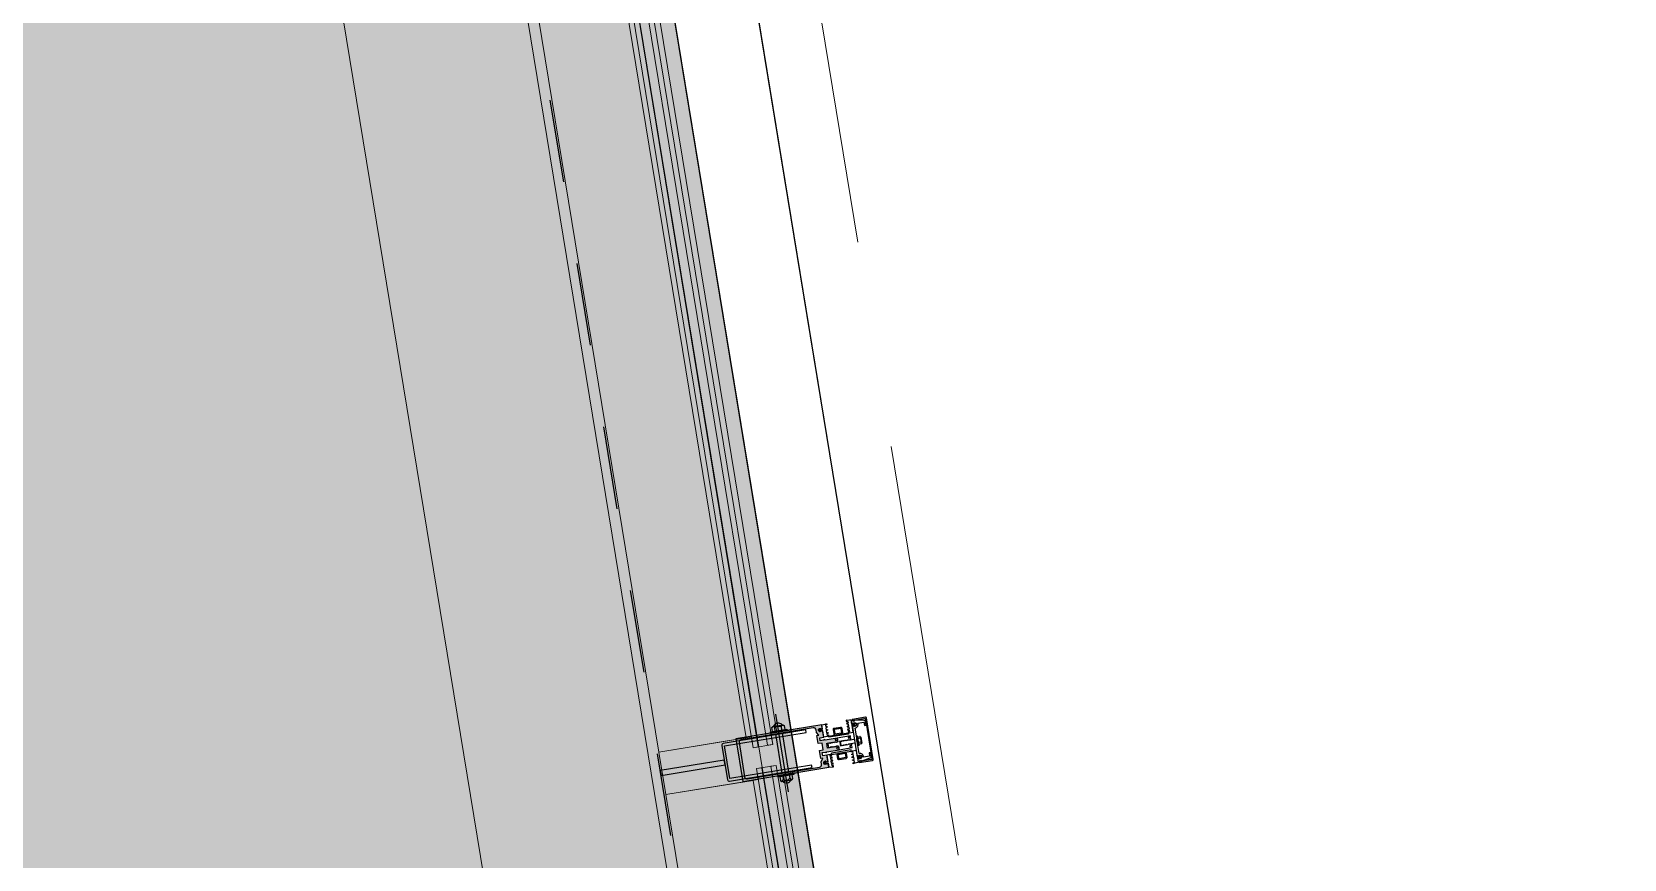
# Model space of a CAD drawing. Header units: metres. Extents: x 2 to 659295185, y -28 to 1124222152.
# Drawn here: x 655632.008 to 655633.931, y 1126450.822 to 1126451.821 of the extents above; entities that cross this region are included whole.
import ezdxf

# ---------------------------------------------------------------- set-up
doc = ezdxf.new("R2010")
doc.units = ezdxf.units.M
doc.header["$MEASUREMENT"] = 0
for name, pattern in [('CCSM_XREF ESTRUCTURA15$0$ACAD_ISO02W100', [15, 12, -3]), ('CCSM_XREF ESTRUCTURA15$0$ACAD_ISO08W100', [36, 24, -3, 6, -3]), ('CCSM_XREF ESTRUCTURA15$0$CENTER', [2, 1.25, -0.25, 0.25, -0.25]), ('CCSM_XREF ESTRUCTURA15$0$DASHED', [0.75, 0.5, -0.25]), ('DASHDOT', [1, 0.5, -0.25, 0, -0.25])]:
    doc.linetypes.add(name, pattern=pattern)
for name, color, linetype in [('CCSM_C1_CUERPO D.dwg 19-03-12$0$A-BROCAL', 8, 'CONTINUOUS'), ('CCSM_C1_CUERPO D.dwg 19-03-12$0$A-ESTRUCTURA DE FACHADA DE VIDRIO', 5, 'CONTINUOUS'), ('CCSM_C1_CUERPO D.dwg 19-03-12$0$A-VIDRIO', 135, 'CONTINUOUS'), ('CCSM_C1_CUERPO EL$0$A-AREAS COMERCIALES', 151, 'CONTINUOUS'), ('CCSM_XREF ESTRUCTURA15$0$1. ESTRUCTURA PROPUESTA', 3, 'CONTINUOUS'), ('CCSM_XREF ESTRUCTURA15$0$A-BROCAL', 8, 'CONTINUOUS'), ('CCSM_XREF ESTRUCTURA15$0$ALUMINIO', 26, 'CONTINUOUS'), ('CCSM_XREF ESTRUCTURA15$0$cl', 1, 'CCSM_XREF ESTRUCTURA15$0$CENTER'), ('CCSM_XREF ESTRUCTURA15$0$EJES', 3, 'CCSM_XREF ESTRUCTURA15$0$ACAD_ISO08W100'), ('CCSM_XREF ESTRUCTURA15$0$LAYER1', 1, 'CONTINUOUS'), ('CCSM_XREF ESTRUCTURA15$0$LAYER4', 5, 'CONTINUOUS'), ('CCSM_XREF ESTRUCTURA15$0$METALICO', 5, 'CONTINUOUS'), ('CCSM_XREF ESTRUCTURA15$0$PROYECCION DE TECHO', 212, 'CONTINUOUS'), ('CCSM_XREF ESTRUCTURA15$0$VARIOS', 20, 'CONTINUOUS')]:
    doc.layers.add(name, color=color, linetype=linetype)
doc.layers.add('CCSM_C1_CUERPO D.dwg 19-03-12$0$VEGETACIÓN', color=7, linetype='CONTINUOUS', true_color=0x428500)
doc.layers.add('LOCALES ASIGNADOS', color=41, linetype='DASHDOT', lineweight=0)
pattern_1 = [(329.308451238, (-1.74908, -4.25296), (0.0412171804, -0.54709132384), [0.05715, -0.62865]), (274.30845124, (-1.7491, -4.25296), (0.5485208358, 0.19704611346), [0.04572, -0.50292]), (19.75945124, (-1.74564, -4.29855), (0.5897357616, -0.35004758223), [0.04857, -0.53427]), (325.49265124, (-1.5987, -4.2283), (0.00707447526, -0.8229292713), [0.085725, -0.942975]), (15.94405124, (-1.5981, -4.2969), (0.8477022361, -0.58277140046), [0.072855, -0.801405]), (270.49245124, (-1.5987, -4.2283), (0.8477011195, -0.5827727124), [0.06858, -0.75438]), (300.308451238, (-1.62395, -4.30967), (-0.2291857787, -0.49847933902), [0.05715, -0.62865]), (245.30845124, (-1.62395, -4.30967), (0.57527698422, -0.09358776406), [0.04572, -0.50292]), (350.75985124, (-1.64305, -4.3512), (0.3460922171, -0.59206566832), [0.04857, -0.53427]), (316.808451238, (-1.74908, -4.25296), (0.251823560087, 0.031886379613), [0, -0.496824, 0, -0.51054, 0, -0.504825]), (286.808451238, (-1.74908, -4.25296), (0.32900826904, -0.149206878947), [0, -0.291084, 0, -0.485394, 0, -0.192405]), (246.808451238, (-1.77656, -4.08527), (0.048835163688, -0.40419522367), [0, -0.1905, 0, -0.59436, 0, -0.78867]), (236.808451238, (-1.7889, -4.01008), (0.14715442583, -0.426197633), [0, -0.24765, 0, -0.394716, 0, -0.56007])]

# ---------------------------------------------------------------- blocks, each defined once
blk = doc.blocks.new('CCSM_XREF ESTRUCTURA15$0$A$C1C286DAD')
at = {"layer": 'CCSM_XREF ESTRUCTURA15$0$ALUMINIO'}
h = blk.add_hatch(color=256, dxfattribs=at)
edge = h.paths.add_edge_path()
edge.add_line((16868, -3707), (16867.4, -3707.6))
edge.add_line((16867.4, -3707.6), (16867.9, -3708.2))
edge.add_line((16867.9, -3708.2), (16867.4, -3708.7))
edge.add_line((16867.4, -3708.7), (16867.9, -3709.2))
edge.add_line((16867.9, -3709.2), (16867.4, -3709.7))
edge.add_line((16867.4, -3709.7), (16867.9, -3710.2))
edge.add_line((16867.9, -3710.2), (16867.4, -3710.7))
edge.add_line((16867.4, -3710.7), (16867.9, -3711.2))
edge.add_line((16867.9, -3711.2), (16867.4, -3711.7))
edge.add_line((16867.4, -3711.7), (16867.9, -3712.2))
edge.add_line((16867.9, -3712.2), (16867.4, -3712.7))
edge.add_line((16867.4, -3712.7), (16867.9, -3713.3))
edge.add_line((16867.9, -3713.3), (16867.4, -3713.8))
edge.add_line((16867.4, -3713.8), (16867.9, -3714.3))
edge.add_line((16867.9, -3714.3), (16867.4, -3714.8))
edge.add_line((16867.4, -3714.8), (16867.9, -3715.3))
edge.add_line((16867.9, -3715.3), (16867.4, -3715.8))
edge.add_line((16867.4, -3715.8), (16867.9, -3716.3))
edge.add_line((16867.9, -3716.3), (16867.4, -3716.8))
edge.add_line((16867.4, -3716.8), (16867.9, -3717.3))
edge.add_line((16867.9, -3717.3), (16867.4, -3717.8))
edge.add_line((16867.4, -3717.8), (16867.9, -3718.3))
edge.add_line((16867.9, -3718.3), (16867.4, -3718.8))
edge.add_line((16867.4, -3718.8), (16867.9, -3719.3))
edge.add_line((16867.9, -3719.3), (16867.4, -3719.9))
edge.add_line((16867.4, -3719.9), (16868.1, -3720.5))
edge.add_line((16868.1, -3720.5), (16869, -3720.5))
edge.add_line((16869, -3720.5), (16869, -3718.2))
edge.add_line((16869, -3718.2), (16871, -3718.2))
edge.add_line((16871, -3718.2), (16871, -3720.5))
edge.add_line((16871, -3720.5), (16872, -3720.5))
edge.add_line((16872, -3720.5), (16872, -3705.5))
edge.add_line((16872, -3705.5), (16873, -3704.5))
edge.add_line((16873, -3704.5), (16872, -3703.5))
edge.add_line((16872, -3703.5), (16872, -3699.7))
edge.add_line((16872, -3699.7), (16875.8, -3699.7))
edge.add_line((16875.8, -3699.7), (16875.8, -3704.5))
edge.add_line((16875.8, -3704.5), (16883.3, -3704.5))
edge.add_line((16883.3, -3704.5), (16883.9, -3703.3))
edge.add_arc((16884.8, -3701.5), 2, -63.4349, 243.435, ccw=False)
edge.add_line((16885.7, -3703.3), (16886.3, -3704.5))
edge.add_line((16886.3, -3704.5), (16890.8, -3704.5))
edge.add_line((16890.8, -3704.5), (16890.8, -3599.5))
edge.add_line((16890.8, -3599.5), (16838.8, -3599.5))
edge.add_line((16838.8, -3599.5), (16838.8, -3704.5))
edge.add_line((16838.8, -3704.5), (16843.3, -3704.5))
edge.add_line((16843.3, -3704.5), (16843.9, -3703.3))
edge.add_arc((16844.8, -3701.5), 2, -63.4349, 243.435, ccw=False)
edge.add_line((16845.7, -3703.3), (16846.3, -3704.5))
edge.add_line((16846.3, -3704.5), (16853.8, -3704.5))
edge.add_line((16853.8, -3704.5), (16853.8, -3699.7))
edge.add_line((16853.8, -3699.7), (16857.6, -3699.7))
edge.add_line((16857.6, -3699.7), (16857.6, -3703.5))
edge.add_line((16857.6, -3703.5), (16856.6, -3704.5))
edge.add_line((16856.6, -3704.5), (16857.6, -3705.5))
edge.add_line((16857.6, -3705.5), (16857.6, -3720.5))
edge.add_line((16857.6, -3720.5), (16858.6, -3720.5))
edge.add_line((16858.6, -3720.5), (16858.6, -3718.2))
edge.add_line((16858.6, -3718.2), (16860.6, -3718.2))
edge.add_line((16860.6, -3718.2), (16860.6, -3720.5))
edge.add_line((16860.6, -3720.5), (16861.6, -3720.5))
edge.add_line((16861.6, -3720.5), (16862.3, -3719.9))
edge.add_line((16862.3, -3719.9), (16861.8, -3719.3))
edge.add_line((16861.8, -3719.3), (16862.3, -3718.8))
edge.add_line((16862.3, -3718.8), (16861.8, -3718.3))
edge.add_line((16861.8, -3718.3), (16862.3, -3717.8))
edge.add_line((16862.3, -3717.8), (16861.8, -3717.3))
edge.add_line((16861.8, -3717.3), (16862.3, -3716.8))
edge.add_line((16862.3, -3716.8), (16861.8, -3716.3))
edge.add_line((16861.8, -3716.3), (16862.3, -3715.8))
edge.add_line((16862.3, -3715.8), (16861.8, -3715.3))
edge.add_line((16861.8, -3715.3), (16862.3, -3714.8))
edge.add_line((16862.3, -3714.8), (16861.8, -3714.3))
edge.add_line((16861.8, -3714.3), (16862.3, -3713.8))
edge.add_line((16862.3, -3713.8), (16861.8, -3713.3))
edge.add_line((16861.8, -3713.3), (16862.3, -3712.7))
edge.add_line((16862.3, -3712.7), (16861.8, -3712.2))
edge.add_line((16861.8, -3712.2), (16862.3, -3711.7))
edge.add_line((16862.3, -3711.7), (16861.8, -3711.2))
edge.add_line((16861.8, -3711.2), (16862.3, -3710.7))
edge.add_line((16862.3, -3710.7), (16861.8, -3710.2))
edge.add_line((16861.8, -3710.2), (16862.3, -3709.7))
edge.add_line((16862.3, -3709.7), (16861.8, -3709.2))
edge.add_line((16861.8, -3709.2), (16862.3, -3708.7))
edge.add_line((16862.3, -3708.7), (16861.8, -3708.2))
edge.add_line((16861.8, -3708.2), (16862.3, -3707.6))
edge.add_line((16862.3, -3707.6), (16861.7, -3707))
edge.add_line((16861.7, -3707), (16868, -3707))
edge = h.paths.add_edge_path(flags=16)
edge.add_line((16840.8, -3605.5), (16840.8, -3693.7))
edge.add_arc((16843.8, -3693.7), 3, 180, 270)
edge.add_line((16843.8, -3696.7), (16846.8, -3696.7))
edge.add_line((16846.8, -3696.7), (16850.8, -3699.2))
edge.add_line((16850.8, -3699.2), (16850.8, -3696.7))
edge.add_line((16850.8, -3696.7), (16860.6, -3696.7))
edge.add_line((16860.6, -3696.7), (16860.6, -3701.5))
edge.add_line((16860.6, -3701.5), (16869, -3701.5))
edge.add_line((16869, -3701.5), (16869, -3696.7))
edge.add_line((16869, -3696.7), (16878.8, -3696.7))
edge.add_line((16878.8, -3696.7), (16878.8, -3699.2))
edge.add_line((16878.8, -3699.2), (16882.8, -3696.7))
edge.add_line((16882.8, -3696.7), (16885.8, -3696.7))
edge.add_arc((16885.8, -3693.7), 3, 270, 360)
edge.add_line((16888.8, -3693.7), (16888.8, -3605.5))
edge.add_arc((16885.8, -3605.5), 3, 0, 90)
edge.add_line((16885.8, -3602.5), (16843.8, -3602.5))
edge.add_arc((16843.8, -3605.5), 3, 90, 180)
h = blk.add_hatch(color=256, dxfattribs=at)
edge = h.paths.add_edge_path()
edge.add_arc((16840.8, -3756.8), 1.02, 180, 270, ccw=False)
edge.add_line((16839.8, -3756.8), (16839.8, -3744.6))
edge.add_line((16839.8, -3744.6), (16840.8, -3743.6))
edge.add_line((16840.8, -3743.6), (16839, -3741.8))
edge.add_line((16839, -3741.8), (16838.7, -3741.8))
edge.add_arc((16838.7, -3742.1), 0.3, 90, 180)
edge.add_line((16838.4, -3742.1), (16838.4, -3758.2))
edge.add_arc((16839.4, -3758.2), 1.02, 180, 270)
edge.add_line((16839.4, -3759.2), (16890.2, -3759.2))
edge.add_arc((16890.2, -3758.2), 1.02, 270, 360)
edge.add_line((16891.2, -3758.2), (16891.2, -3742.1))
edge.add_arc((16890.9, -3742.1), 0.3, 0, 90)
edge.add_line((16890.9, -3741.8), (16890.6, -3741.8))
edge.add_line((16890.6, -3741.8), (16888.8, -3743.6))
edge.add_line((16888.8, -3743.6), (16889.8, -3744.6))
edge.add_line((16889.8, -3744.6), (16889.8, -3756.8))
edge.add_arc((16888.8, -3756.8), 1.02, -90, 0, ccw=False)
edge.add_line((16888.8, -3757.8), (16840.8, -3757.8))
at = {"layer": 'CCSM_XREF ESTRUCTURA15$0$A-BROCAL', "elevation": -0.5}
for points in [[(-7240.3, 1793.3), (-6927.9, -3643.7), (-6901.2, -3667.1), (32631.6, -3667.2), (32657.6, -3643.9), (32971.9, 1807.7)], [(-7340.1, 1787.5), (-7025.4, -3691.3), (-7020, -3767.1), (32750.7, -3767.2), (32755.1, -3691), (33071.8, 1801.9)]]:
    blk.add_lwpolyline(points, dxfattribs=at)
at = {"layer": 'CCSM_XREF ESTRUCTURA15$0$ALUMINIO', "elevation": -0.5}
for points in [[(16868, -3707), (16867.4, -3707.6), (16867.9, -3708.2), (16867.4, -3708.7), (16867.9, -3709.2), (16867.4, -3709.7), (16867.9, -3710.2), (16867.4, -3710.7), (16867.9, -3711.2), (16867.4, -3711.7), (16867.9, -3712.2), (16867.4, -3712.7), (16867.9, -3713.3), (16867.4, -3713.8), (16867.9, -3714.3), (16867.4, -3714.8), (16867.9, -3715.3), (16867.4, -3715.8), (16867.9, -3716.3), (16867.4, -3716.8), (16867.9, -3717.3), (16867.4, -3717.8), (16867.9, -3718.3), (16867.4, -3718.8), (16867.9, -3719.3), (16867.4, -3719.9), (16868.1, -3720.5), (16869, -3720.5), (16869, -3718.2), (16871, -3718.2), (16871, -3720.5), (16872, -3720.5), (16872, -3705.5), (16873, -3704.5), (16872, -3703.5), (16872, -3699.7), (16875.8, -3699.7), (16875.8, -3704.5), (16883.3, -3704.5), (16883.9, -3703.3, -4.236068), (16885.7, -3703.3), (16886.3, -3704.5), (16890.8, -3704.5), (16890.8, -3599.5), (16838.8, -3599.5), (16838.8, -3704.5), (16843.3, -3704.5), (16843.9, -3703.3, -4.236068), (16845.7, -3703.3), (16846.3, -3704.5), (16853.8, -3704.5), (16853.8, -3699.7), (16857.6, -3699.7), (16857.6, -3703.5), (16856.6, -3704.5), (16857.6, -3705.5), (16857.6, -3720.5), (16858.6, -3720.5), (16858.6, -3718.2), (16860.6, -3718.2), (16860.6, -3720.5), (16861.6, -3720.5), (16862.3, -3719.9), (16861.8, -3719.3), (16862.3, -3718.8), (16861.8, -3718.3), (16862.3, -3717.8), (16861.8, -3717.3), (16862.3, -3716.8), (16861.8, -3716.3), (16862.3, -3715.8), (16861.8, -3715.3), (16862.3, -3714.8), (16861.8, -3714.3), (16862.3, -3713.8), (16861.8, -3713.3), (16862.3, -3712.7), (16861.8, -3712.2), (16862.3, -3711.7), (16861.8, -3711.2), (16862.3, -3710.7), (16861.8, -3710.2), (16862.3, -3709.7), (16861.8, -3709.2), (16862.3, -3708.7), (16861.8, -3708.2), (16862.3, -3707.6), (16861.7, -3707)], [(16840.8, -3605.5), (16840.8, -3693.7, 0.414214), (16843.8, -3696.7), (16846.8, -3696.7), (16850.8, -3699.2), (16850.8, -3696.7), (16860.6, -3696.7), (16860.6, -3701.5), (16869, -3701.5), (16869, -3696.7), (16878.8, -3696.7), (16878.8, -3699.2), (16882.8, -3696.7), (16885.8, -3696.7, 0.414214), (16888.8, -3693.7), (16888.8, -3605.5, 0.414214), (16885.8, -3602.5), (16843.8, -3602.5, 0.414214)], [(16840.8, -3757.8), (16840.8, -3757.8, -0.414214), (16839.8, -3756.8), (16839.8, -3744.6), (16840.8, -3743.6), (16839, -3741.8), (16838.7, -3741.8, 0.414214), (16838.4, -3742.1), (16838.4, -3758.2, 0.414214), (16839.4, -3759.2), (16890.2, -3759.2, 0.414214), (16891.2, -3758.2), (16891.2, -3742.1, 0.414214), (16890.9, -3741.8), (16890.6, -3741.8), (16888.8, -3743.6), (16889.8, -3744.6), (16889.8, -3756.8, -0.414214), (16888.8, -3757.8)], [(16847.8, -3740.6), (16846.6, -3741.9, -2.544495), (16843.4, -3741.9), (16842.1, -3740.6), (16840.9, -3740.6, 0.414214), (16839.9, -3741.6), (16839.9, -3742.6), (16840.9, -3743.6), (16839.9, -3744.6), (16842.1, -3755.8, 0.35857), (16844, -3757.4), (16848, -3757.4), (16848, -3755.4), (16844, -3755.4), (16844, -3747.9, 0.4818), (16849.4, -3743.6), (16863.8, -3743.6), (16864.8, -3742.6), (16865.9, -3743.6), (16880.3, -3743.6, 0.4818), (16885.7, -3747.9), (16885.7, -3755.4), (16881.7, -3755.4), (16881.7, -3757.4), (16885.7, -3757.4, 0.35857), (16887.6, -3755.8), (16889.8, -3744.6), (16888.8, -3743.6), (16889.8, -3742.6), (16889.8, -3741.6, 0.414214), (16888.8, -3740.6), (16887.6, -3740.6), (16886.3, -3741.9, -2.544495), (16883.1, -3741.9), (16881.8, -3740.6)]]:
    blk.add_lwpolyline(points, format="xyb", close=True, dxfattribs=at)
blk.add_lwpolyline([(16868, -3723), (16867.4, -3723.6), (16867.9, -3724.2), (16867.4, -3724.7), (16867.9, -3725.2), (16867.4, -3725.7), (16867.9, -3726.2), (16867.4, -3726.7), (16867.9, -3727.2), (16867.4, -3727.7), (16867.9, -3728.2), (16867.4, -3728.7), (16867.9, -3729.3), (16867.4, -3729.8), (16867.9, -3730.3), (16867.4, -3730.8), (16867.9, -3731.3), (16867.4, -3731.8), (16867.9, -3732.3), (16867.4, -3732.8), (16867.9, -3733.3), (16867.4, -3733.8), (16867.9, -3734.3), (16867.4, -3734.8), (16867.9, -3735.3), (16867.4, -3735.9), (16868.1, -3736.5), (16869, -3736.5), (16869, -3734.2), (16871, -3734.2), (16871, -3736.5), (16872, -3736.5), (16872, -3720.5), (16867.3, -3720.5), (16867.3, -3719.2), (16866.7, -3718.6), (16867.3, -3718), (16867.3, -3711.9), (16866.7, -3711.3), (16867.3, -3710.7), (16867.3, -3708), (16862.4, -3708), (16862.4, -3710.7), (16863, -3711.3), (16862.4, -3711.9), (16862.4, -3718), (16863, -3718.6), (16862.4, -3719.2), (16862.4, -3720.5), (16857.6, -3720.5), (16857.6, -3736.5), (16858.6, -3736.5), (16858.6, -3734.2), (16860.6, -3734.2), (16860.6, -3736.5), (16861.6, -3736.5), (16862.3, -3735.9), (16861.8, -3735.3), (16862.3, -3734.8), (16861.8, -3734.3), (16862.3, -3733.8), (16861.8, -3733.3), (16862.3, -3732.8), (16861.8, -3732.3), (16862.3, -3731.8), (16861.8, -3731.3), (16862.3, -3730.8), (16861.8, -3730.3), (16862.3, -3729.8), (16861.8, -3729.3), (16862.3, -3728.7), (16861.8, -3728.2), (16862.3, -3727.7), (16861.8, -3727.2), (16862.3, -3726.7), (16861.8, -3726.2), (16862.3, -3725.7), (16861.8, -3725.2), (16862.3, -3724.7), (16861.8, -3724.2), (16862.3, -3723.6), (16861.7, -3723)], close=True, dxfattribs=at)
at = {"layer": 'CCSM_XREF ESTRUCTURA15$0$cl'}
blk.add_line((15388.3, -3503.1, -0.5), (19943.3, -3503.1, -0.5), dxfattribs=at)
at = {"layer": 'CCSM_XREF ESTRUCTURA15$0$EJES'}
blk.add_line((16817.4, -3652, -0.5), (16912.3, -3652, -0.5), dxfattribs=at)
at = {"layer": 'CCSM_XREF ESTRUCTURA15$0$LAYER1', "elevation": -0.5}
for points in [[(16846.5, -3710.5), (16847, -3708.8), (16849.6, -3708.8), (16849.1, -3710.5), (16850.1, -3710.5), (16850.6, -3708.8), (16852.8, -3708.8), (16852.3, -3710.5), (16853.3, -3710.5), (16853.8, -3708.8), (16853.8, -3704.6), (16845.4, -3704.6), (16845.4, -3701.6), (16846.5, -3702.2), (16846.8, -3701.7), (16844.9, -3700.6), (16842.9, -3701.8), (16843.2, -3702.3), (16844.4, -3701.6), (16844.4, -3704.6), (16838.8, -3704.6), (16838.8, -3708.8), (16838.3, -3710.5), (16839.4, -3710.5), (16839.9, -3708.8), (16842.2, -3708.8), (16841.7, -3710.5), (16842.8, -3710.5), (16843.3, -3708.8), (16846, -3708.8), (16845.5, -3710.5)], [(16883.2, -3710.5), (16882.7, -3708.8), (16880.1, -3708.8), (16880.6, -3710.5), (16879.5, -3710.5), (16879, -3708.8), (16876.9, -3708.8), (16877.4, -3710.5), (16876.3, -3710.5), (16875.8, -3708.8), (16875.8, -3704.6), (16884.3, -3704.6), (16884.3, -3701.6), (16883.1, -3702.2), (16882.8, -3701.7), (16884.8, -3700.6), (16886.8, -3701.8), (16886.5, -3702.3), (16885.3, -3701.6), (16885.3, -3704.6), (16890.9, -3704.6), (16890.9, -3708.8), (16891.4, -3710.5), (16890.3, -3710.5), (16889.8, -3708.8), (16887.5, -3708.8), (16888, -3710.5), (16886.9, -3710.5), (16886.4, -3708.8), (16883.7, -3708.8), (16884.2, -3710.5)], [(16846.5, -3734.5), (16847, -3736.3), (16849.6, -3736.3), (16849.1, -3734.5), (16850.1, -3734.5), (16850.6, -3736.3), (16852.8, -3736.3), (16852.3, -3734.5), (16853.3, -3734.5), (16853.8, -3736.3), (16853.8, -3740.5), (16845.4, -3740.5), (16845.4, -3743.5), (16846.5, -3742.8), (16846.8, -3743.3), (16844.9, -3744.5), (16842.9, -3743.3), (16843.2, -3742.8), (16844.4, -3743.5), (16844.4, -3740.5), (16838.8, -3740.5), (16838.8, -3736.3), (16838.3, -3734.5), (16839.4, -3734.5), (16839.9, -3736.3), (16842.2, -3736.3), (16841.7, -3734.5), (16842.8, -3734.5), (16843.3, -3736.3), (16846, -3736.3), (16845.5, -3734.5)], [(16883.2, -3734.5), (16882.7, -3736.3), (16880.1, -3736.3), (16880.6, -3734.5), (16879.5, -3734.5), (16879, -3736.3), (16876.9, -3736.3), (16877.4, -3734.5), (16876.3, -3734.5), (16875.8, -3736.3), (16875.8, -3740.5), (16884.3, -3740.5), (16884.3, -3743.5), (16883.1, -3742.8), (16882.8, -3743.3), (16884.8, -3744.5), (16886.8, -3743.3), (16886.5, -3742.8), (16885.3, -3743.5), (16885.3, -3740.5), (16890.9, -3740.5), (16890.9, -3736.3), (16891.4, -3734.5), (16890.3, -3734.5), (16889.8, -3736.3), (16887.5, -3736.3), (16888, -3734.5), (16886.9, -3734.5), (16886.4, -3736.3), (16883.7, -3736.3), (16884.2, -3734.5)]]:
    blk.add_lwpolyline(points, close=True, dxfattribs=at)
at = {"layer": 'CCSM_XREF ESTRUCTURA15$0$LAYER4', "linetype": 'CCSM_XREF ESTRUCTURA15$0$ACAD_ISO02W100'}
for p, q in [((16862.4, -3747.5, -0.5), (16862.4, -3744.5, -0.5)), ((16867.2, -3747.5, -0.5), (16867.2, -3744.5, -0.5))]:
    blk.add_line(p, q, dxfattribs=at)
at = {"layer": 'CCSM_XREF ESTRUCTURA15$0$LAYER4', "elevation": -0.5}
blk.add_lwpolyline([(16862.4, -3740.6), (16862.4, -3732.8), (16861.9, -3732.3), (16862.4, -3731.8), (16861.9, -3731.3), (16862.4, -3730.8), (16861.9, -3730.3), (16862.4, -3729.7), (16861.9, -3729.2), (16862.4, -3728.7), (16861.9, -3728.2), (16862.4, -3727.7), (16861.9, -3727.2), (16862.5, -3726.7), (16861.9, -3726.2), (16862.5, -3725.7), (16861.9, -3725.2), (16862.5, -3724.7), (16861.9, -3724.2), (16862.5, -3723.7), (16867.2, -3723.7), (16867.2, -3723.7), (16867.7, -3724.2), (16867.2, -3724.7), (16867.7, -3725.2), (16867.2, -3725.7), (16867.7, -3726.2), (16867.2, -3726.7), (16867.7, -3727.2), (16867.3, -3727.7), (16867.8, -3728.2), (16867.3, -3728.7), (16867.8, -3729.2), (16867.3, -3729.7), (16867.8, -3730.3), (16867.3, -3730.8), (16867.8, -3731.3), (16867.3, -3731.8), (16867.8, -3732.3), (16867.3, -3732.8), (16867.3, -3740.6)], dxfattribs=at)
at = {"layer": 'CCSM_XREF ESTRUCTURA15$0$LAYER4', "linetype": 'CCSM_XREF ESTRUCTURA15$0$ACAD_ISO02W100', "elevation": -0.5}
for points in [[(16858.8, -3743.6), (16870.8, -3743.6), (16870.8, -3744.5), (16858.8, -3744.5)], [(16860.3, -3744.5), (16869.3, -3744.5), (16869.3, -3747.8), (16868.4, -3748.7), (16861.2, -3748.7), (16860.3, -3747.8)]]:
    blk.add_lwpolyline(points, close=True, dxfattribs=at)
at = {"layer": 'CCSM_XREF ESTRUCTURA15$0$LAYER4', "linetype": 'CCSM_XREF ESTRUCTURA15$0$ACAD_ISO02W100'}
for centre, radius, start, end in [((16861.4, -3747.4, -0.5), 1.06, 187.2765, 352.7236), ((16864.8, -3744.9, -0.5), 3.58, 227.8677, 312.1323), ((16864.8, -3744.9, -0.5), 3.58, 227.8677, 312.1323), ((16868.3, -3747.4, -0.5), 1.06, 187.2765, 352.7236)]:
    blk.add_arc(centre, radius, start, end, dxfattribs=at)
at = {"layer": 'CCSM_XREF ESTRUCTURA15$0$METALICO'}
for p, q in [((16837.3, -3648, -0.5), (16833.3, -3648, -0.5)), ((16840.8, -3648, -0.5), (16888.8, -3648, -0.5)), ((16892.4, -3648, -0.5), (16896.4, -3648, -0.5)), ((16837.3, -3656.1, -0.5), (16833.3, -3656.1, -0.5)), ((16840.8, -3656, -0.5), (16888.8, -3656, -0.5)), ((16892.4, -3656.1, -0.5), (16896.4, -3656.1, -0.5))]:
    blk.add_line(p, q, dxfattribs=at)
at = {"layer": 'CCSM_XREF ESTRUCTURA15$0$METALICO', "elevation": -0.5}
for points in [[(16867.8, -3503.2), (16861.8, -3503.2), (16861.8, -3581.5), (16867.8, -3581.5)], [(16837.3, -3662.2), (16838.8, -3662.2), (16838.8, -3641.9), (16837.3, -3641.9)], [(16892.4, -3662.2), (16890.8, -3662.2), (16890.8, -3641.9), (16892.4, -3641.9)]]:
    blk.add_lwpolyline(points, close=True, dxfattribs=at)
for points in [[(16884.8, -3584.5), (16884.8, -3684.6), (16887.8, -3684.6), (16887.8, -3583.5, 0.414214), (16885.8, -3581.5), (16843.8, -3581.5, 0.414214), (16841.8, -3583.5), (16841.8, -3684.6), (16844.8, -3684.6), (16844.8, -3584.5)], [(16852.1, -3728), (16847.1, -3728, -0.414214), (16845.6, -3726.5), (16845.6, -3718.5, -0.414214), (16847.1, -3717), (16852.1, -3717, -0.414214), (16853.6, -3718.5), (16853.6, -3726.5, -0.414214)], [(16852.1, -3726.8), (16847.1, -3726.8, -0.414214), (16846.8, -3726.5), (16846.8, -3718.5, -0.414214), (16847.1, -3718.2), (16852.1, -3718.2, -0.414214), (16852.4, -3718.5), (16852.4, -3726.5, -0.414214)], [(16877.5, -3728), (16882.5, -3728, 0.414214), (16884, -3726.5), (16884, -3718.5, 0.414214), (16882.5, -3717), (16877.5, -3717, 0.414214), (16876, -3718.5), (16876, -3726.5, 0.414214)], [(16877.5, -3726.8), (16882.5, -3726.8, 0.414214), (16882.8, -3726.5), (16882.8, -3718.5, 0.414214), (16882.5, -3718.2), (16877.5, -3718.2, 0.414214), (16877.2, -3718.5), (16877.2, -3726.5, 0.414214)]]:
    blk.add_lwpolyline(points, format="xyb", close=True, dxfattribs=at)
for points in [[(16837.3, -3644.4), (16832.5, -3644.4), (16831.2, -3645.9), (16831.2, -3658.2), (16832.5, -3659.6), (16837.3, -3659.6)], [(16892.4, -3644.4), (16897.2, -3644.4), (16898.5, -3645.9), (16898.5, -3658.2), (16897.2, -3659.6), (16892.4, -3659.6)]]:
    blk.add_lwpolyline(points, dxfattribs=at)
for points in [[(16833.3, -3644.4, 0.97177), (16833.3, -3648, 0.375), (16833.3, -3656.1, 0.97177), (16833.3, -3659.6, 0.97177)], [(16896.4, -3644.4, -0.97177), (16896.4, -3648, -0.375), (16896.4, -3656.1, -0.97177), (16896.4, -3659.6, -0.97177)]]:
    blk.add_lwpolyline(points, format="xyb", dxfattribs=at)
at = {"layer": 'CCSM_XREF ESTRUCTURA15$0$METALICO'}
for centre, start, end in [((16834.8, -3652, -0.5), 124.6703, 235.3297), ((16894.9, -3652, -0.5), 304.6703, 55.3297)]:
    blk.add_arc(centre, 6.4, start, end, dxfattribs=at)
at = {"layer": 'CCSM_XREF ESTRUCTURA15$0$VARIOS', "elevation": -0.5}
for points in [[(16855.1, -3710.5), (16853.6, -3710.5), (16853.6, -3734.5), (16855.1, -3734.5)], [(16874.5, -3710.5), (16876, -3710.5), (16876, -3734.5), (16874.5, -3734.5)]]:
    blk.add_lwpolyline(points, close=True, dxfattribs=at)

msp = doc.modelspace()

# ---------------------------------------------------------------- hatches: boundary and pattern name
at = {"layer": 'CCSM_C1_CUERPO D.dwg 19-03-12$0$VEGETACIÓN', "lineweight": 5}
h = msp.add_hatch(dxfattribs=at)
h.set_pattern_fill('AR-CONC', color=256, scale=0.003, style=0)
h.set_pattern_definition(pattern_1)
edge = h.paths.add_edge_path()
edge.add_line((655631.3766, 1126426.2662), (655636.7773, 1126427.4745))
edge.add_line((655636.7773, 1126427.4745), (655630.3748, 1126466.5361))
edge.add_line((655630.3748, 1126466.5361), (655624.8693, 1126465.9567))
edge.add_line((655624.8693, 1126465.9567), (655624.9113, 1126465.7006))
edge.add_line((655624.9113, 1126465.7006), (655624.8126, 1126465.6844))
edge.add_line((655624.8126, 1126465.6844), (655625.889, 1126459.1177))
edge.add_line((655625.889, 1126459.1177), (655626.4796, 1126459.2146))
edge.add_line((655626.4796, 1126459.2146), (655626.7999, 1126457.2365))
edge.add_line((655626.7999, 1126457.2365), (655626.2432, 1126457.1491))
edge.add_line((655626.2432, 1126457.1491), (655626.2521, 1126457.0651))
edge.add_arc((655622.7715, 1126448.7623), 9.0029, 1.64019, 67.2566, ccw=False)
edge.add_arc((655617.5094, 1126449.2351), 14.263, 323.00991, 359.13576, ccw=False)
edge.add_arc((655533.9247, 1126331.6339), 144.5887, 47.020585, 48.937825, ccw=False)
edge.add_arc((655629.9883, 1126435.569), 3.1137, -13.4544, 36.3556, ccw=False)
edge.add_arc((655630.6285, 1126435.623), 2.5117, 279.0348, 341.9454, ccw=False)
edge.add_line((655631.0229, 1126433.1424), (655630.1706, 1126433.0027))
edge.add_line((655630.1706, 1126433.0027), (655631.2409, 1126426.4732))
edge.add_line((655631.2409, 1126426.4732), (655631.3393, 1126426.4936))
edge.add_line((655631.3393, 1126426.4936), (655631.3766, 1126426.2662))
h = msp.add_hatch(dxfattribs=at)
h.set_pattern_fill('AR-CONC', color=256, scale=0.003, style=0)
h.set_pattern_definition(pattern_1)
edge = h.paths.add_edge_path()
edge.add_line((655631.3766, 1126426.2662), (655636.7773, 1126427.4745))
edge.add_line((655636.7773, 1126427.4745), (655630.3748, 1126466.5361))
edge.add_line((655630.3748, 1126466.5361), (655624.8693, 1126465.9567))
edge.add_line((655624.8693, 1126465.9567), (655624.9113, 1126465.7006))
edge.add_line((655624.9113, 1126465.7006), (655624.8126, 1126465.6844))
edge.add_line((655624.8126, 1126465.6844), (655625.889, 1126459.1177))
edge.add_line((655625.889, 1126459.1177), (655626.4796, 1126459.2146))
edge.add_line((655626.4796, 1126459.2146), (655626.7999, 1126457.2365))
edge.add_line((655626.7999, 1126457.2365), (655626.2432, 1126457.1491))
edge.add_line((655626.2432, 1126457.1491), (655626.2521, 1126457.0651))
edge.add_arc((655622.7715, 1126448.7623), 9.0029, 1.64019, 67.2566, ccw=False)
edge.add_arc((655617.5094, 1126449.2351), 14.263, 323.00991, 359.13576, ccw=False)
edge.add_arc((655533.9247, 1126331.6339), 144.5887, 47.020585, 48.937825, ccw=False)
edge.add_arc((655629.9883, 1126435.569), 3.1137, -13.4544, 36.3556, ccw=False)
edge.add_arc((655630.6285, 1126435.623), 2.5117, 279.0348, 341.9454, ccw=False)
edge.add_line((655631.0229, 1126433.1424), (655630.1706, 1126433.0027))
edge.add_line((655630.1706, 1126433.0027), (655631.2409, 1126426.4732))
edge.add_line((655631.2409, 1126426.4732), (655631.3393, 1126426.4936))
edge.add_line((655631.3393, 1126426.4936), (655631.3766, 1126426.2662))
at = {"layer": 'LOCALES ASIGNADOS'}
h = msp.add_hatch(color=256, dxfattribs=at)
edge = h.paths.add_edge_path()
edge.add_arc((219491.1056, 1054914.3756), 441878.9229, 9.308049718, 9.309563548, ccw=False)
edge.add_line((655551.8097, 1126384.9626), (655564.5398, 1126387.0492))
edge.add_line((655564.5398, 1126387.0492), (655562.5867, 1126398.9652))
edge.add_line((655562.5867, 1126398.9652), (655552.3922, 1126397.2942))
edge.add_line((655552.3922, 1126397.2942), (655552.4569, 1126396.8995))
edge.add_line((655552.4569, 1126396.8995), (655549.9212, 1126396.4839))

# ---------------------------------------------------------------- linework, layer by layer
at = {"layer": 'CCSM_C1_CUERPO D.dwg 19-03-12$0$A-BROCAL', "lineweight": 5, "elevation": -0.0005}
msp.add_lwpolyline([(655624.8608, 1126466.0564), (655630.4582, 1126466.6454), (655636.8912, 1126427.3975), (655631.3987, 1126426.1687), (655631.3769, 1126426.2663), (655636.7773, 1126427.4745), (655630.3748, 1126466.5361), (655624.8713, 1126465.9569), (655624.8608, 1126466.0564)], dxfattribs=at)
msp.add_lwpolyline([(655624.8608, 1126466.0564), (655630.4582, 1126466.6454), (655636.8912, 1126427.3975), (655631.3987, 1126426.1687), (655631.3769, 1126426.2663), (655636.7773, 1126427.4745), (655630.3748, 1126466.5361), (655624.8713, 1126465.9569), (655624.8608, 1126466.0564)], dxfattribs=at)
at = {"layer": 'CCSM_C1_CUERPO D.dwg 19-03-12$0$A-ESTRUCTURA DE FACHADA DE VIDRIO', "color": 6, "lineweight": 5, "elevation": -0.0005}
for points in [[(655633.3455, 1126427.1445), (655631.2016, 1126426.6657), (655631.2373, 1126426.4482), (655636.5731, 1126427.6401), (655630.2341, 1126466.314), (655624.797, 1126465.74), (655624.8327, 1126465.5226), (655627.0173, 1126465.7532)], [(655632.0396, 1126453.939), (655632.781, 1126449.4156)]]:
    msp.add_lwpolyline(points, dxfattribs=at)
at = {"layer": 'CCSM_C1_CUERPO D.dwg 19-03-12$0$A-ESTRUCTURA DE FACHADA DE VIDRIO', "lineweight": 5, "elevation": -0.0005}
for points in [[(655632.925, 1126450.9775), (655632.6746, 1126452.5049), (655632.6574, 1126452.502), (655632.9078, 1126450.9747)], [(655632.515, 1126452.4787), (655632.7653, 1126450.9513), (655632.871, 1126450.9686), (655632.6206, 1126452.496)], [(655633.1838, 1126449.3985), (655632.9334, 1126450.926), (655632.9162, 1126450.9232), (655633.1666, 1126449.3957)], [(655632.7738, 1126450.8998), (655633.0241, 1126449.3724), (655633.1298, 1126449.3897), (655632.8794, 1126450.9171)]]:
    msp.add_lwpolyline(points, close=True, dxfattribs=at)
at = {"layer": 'CCSM_C1_CUERPO D.dwg 19-03-12$0$A-ESTRUCTURA DE FACHADA DE VIDRIO', "color": 4, "lineweight": 5, "elevation": -0.0005}
msp.add_lwpolyline([(655632.8856, 1126450.9182), (655632.7738, 1126450.8998), (655632.7653, 1126450.9513), (655632.8772, 1126450.9696), (655632.8793, 1126450.9565), (655632.903, 1126450.9604), (655632.9009, 1126450.9735), (655632.925, 1126450.9775), (655632.9334, 1126450.926), (655632.9093, 1126450.922), (655632.9072, 1126450.9352), (655632.8835, 1126450.9313), (655632.8856, 1126450.9182)], dxfattribs=at)
at = {"layer": 'CCSM_C1_CUERPO D.dwg 19-03-12$0$A-VIDRIO', "lineweight": 5, "elevation": -0.0005}
for points in [[(655632.6247, 1126452.5101), (655632.8793, 1126450.9565), (655632.8855, 1126450.9575), (655632.6309, 1126452.5112)], [(655632.6421, 1126452.513), (655632.8968, 1126450.9594), (655632.903, 1126450.9604), (655632.6484, 1126452.514)], [(655632.8835, 1126450.9313), (655633.1381, 1126449.3776), (655633.1443, 1126449.3786), (655632.8897, 1126450.9323)], [(655632.9009, 1126450.9341), (655633.1556, 1126449.3805), (655633.1618, 1126449.3815), (655632.9072, 1126450.9352)]]:
    msp.add_lwpolyline(points, close=True, dxfattribs=at)
at = {"layer": 'CCSM_C1_CUERPO D.dwg 19-03-12$0$VEGETACIÓN', "color": 7, "lineweight": 5}
msp.add_lwpolyline([(655626.2521, 1126457.0651, -0.294394), (655631.7707, 1126449.02), (655631.7707, 1126449.02), (655631.7707, 1126449.02, -0.158947), (655628.9018, 1126440.6534, -0.008366), (655632.4959, 1126437.4148, -0.220825), (655633.0166, 1126434.8445, 1.010454), (655633.0166, 1126434.8445, -0.094884), (655633.0166, 1126434.8445, 0.173796), (655633.0166, 1126434.8445, 0.284516), (655633.0166, 1126434.8445, 3.152152), (655633.0166, 1126434.8445, -0.281608), (655631.0229, 1126433.1424), (655630.1706, 1126433.0027), (655631.2409, 1126426.4732), (655631.3393, 1126426.4936), (655631.3766, 1126426.2662), (655636.7773, 1126427.4745), (655630.3748, 1126466.5361)], format="xyb", dxfattribs=at)
at = {"layer": 'CCSM_C1_CUERPO EL$0$A-AREAS COMERCIALES', "lineweight": 5}
msp.add_lwpolyline([(655631.6499, 1126424.5986), (655631.4088, 1126426.07), (655631.3663, 1126426.3288), (655636.7266, 1126427.5295), (655630.344, 1126466.4655), (655625.5798, 1126465.9653), (655624.6464, 1126465.8634), (655624.6464, 1126465.8634), (655624.6189, 1126466.0315), (655622.0671, 1126481.5995), (655619.2909, 1126481.1444), (655619.3314, 1126480.8977), (655619.3435, 1126480.8237), (655610.2153, 1126479.3275), (655609.2594, 1126485.1588), (655611.6493, 1126485.5505), (655610.5833, 1126492.0533), (655598.7999, 1126490.1217), (655601.1572, 1126475.7399), (655538.5815, 1126465.4833)], dxfattribs=at)
at = {"layer": 'CCSM_XREF ESTRUCTURA15$0$PROYECCION DE TECHO', "color": 8, "linetype": 'CCSM_XREF ESTRUCTURA15$0$DASHED', "lineweight": 5}
msp.add_lwpolyline([(655631.7932, 1126423.6207, 0.001609), (655637.3729, 1126424.9224), (655630.1245, 1126469.1447, 0.001671), (655624.2019, 1126468.5753)], format="xyb", dxfattribs=at)

# ---------------------------------------------------------------- block references
at = {"layer": 'CCSM_XREF ESTRUCTURA15$0$1. ESTRUCTURA PROPUESTA', "color": 7, "lineweight": 5, "xscale": 0.001000000079593323, "yscale": 0.001000000079593323, "zscale": 0.001000000079593323, "rotation": 99.30844632904031}
msp.add_blockref('CCSM_XREF ESTRUCTURA15$0$A$C1C286DAD', (655632.0385, 1126433.7166, -0.0005), dxfattribs=at)

doc.saveas('drawing.dxf')
